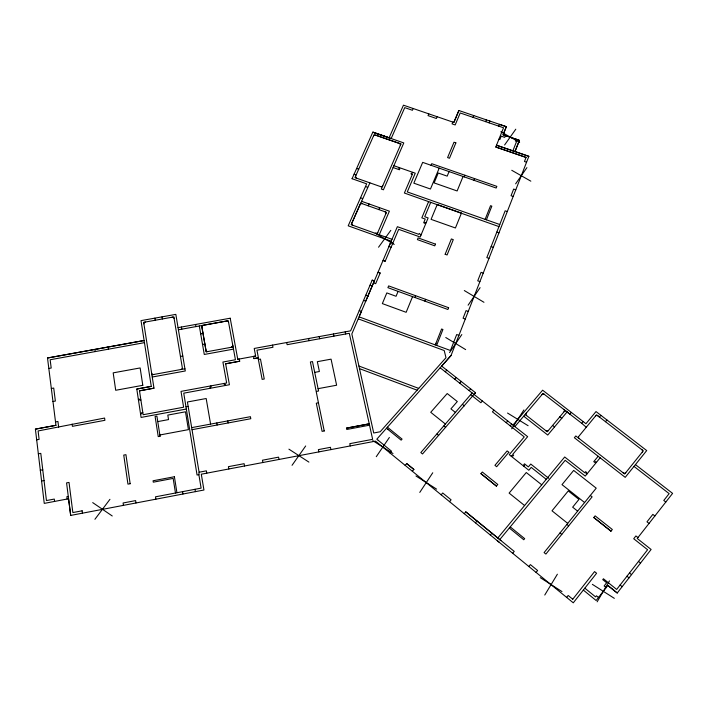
<?xml version="1.0" encoding="UTF-8"?>
<svg xmlns="http://www.w3.org/2000/svg" width="708" height="708" viewBox="0 0 708 708"><rect width="100%" height="100%" fill="white"/><g stroke="black" fill="none" stroke-linecap="round" stroke-linejoin="round"><path stroke-width="1.06" d="M155.875 499.184L155.512 496.812L201.116 488.131L198.877 474.661L199.098 472.218L187.416 401.994L206.178 398.516L210.586 424.101M385.869 213.657L385.32 211.913A1.726 1.54 4.3 0 0 384.886 211.692M400.365 145.273L400.055 143.804A1.602 1.398 4.5 0 0 399.816 143.6A1.69 1.469 4.5 0 0 399.392 143.388L375.638 135.139L373.736 135.573A1.681 1.46 3.1 0 0 373.497 135.945M355.575 176.195L355.859 177.699A1.62 1.425 2.2 0 0 356.097 177.903A1.708 1.504 2.2 0 0 356.531 178.124M378.302 440.385L376.806 439.172L451.014 355.566L528.867 156.326L496.512 145.211L495.786 147.016L526.053 157.424L524.46 161.495L526.566 162.221M498.963 226.604L404.383 193.027L412.383 174.283M448.615 307.706L447.899 309.502L387.904 287.669L388.648 285.899L448.615 307.714M516.105 139.228L515.397 141.025L516.601 141.441M435.898 343.389L441.606 329.008L442.934 329.494L436.624 345.407M485.13 219.365L490.555 205.683L491.839 206.143L486.414 219.816M512.866 150.848L516.601 141.423M435.287 344.92L435.933 343.291M505.441 135.582L504.724 137.37L501.229 136.157L499.857 139.556L498.919 139.228M424.897 301.139L425.623 299.342M473.935 180.283L474.608 178.62M445.146 254.278L451.359 238.95L453.288 239.649L447.093 254.969L445.155 254.269M498.751 126.139L499.467 124.36L506.335 126.714L503.087 134.786L519.406 140.37L514.973 151.574L519.406 140.352L503.096 134.759L506.335 126.688L458.881 110.501L453.855 122.44L403.454 105.182L389.108 137.821L372.824 132.148L352.062 178.726M489.184 122.873L489.909 121.095L489.334 120.9M412.578 296.617L406.144 312.308L382.347 303.599L386.825 292.917L396.055 296.28L398.108 291.351M463.076 176.451L457.129 190.965L434.11 182.903L438.252 173.018L447.182 176.142L449.076 171.575M485.653 121.661L486.378 119.891M464.227 176.903L464.899 175.239M414.861 297.484L415.587 295.696M428.614 201.568L421.826 217.843L425.225 219.055L423.658 222.816L426.145 222.728M424.72 223.197L425.074 222.347M473.015 117.351L473.749 115.581M430.738 202.32L424.738 216.719L428.136 217.931L420.198 237.03L398.692 229.339L385.196 261.199L383.055 260.429L385.196 261.19M455.881 142.866L449.474 158.256L447.589 157.583L454.005 142.219L455.881 142.883M452.819 122.103L452.076 123.882L455.182 124.944L460.209 112.961L503.538 127.767L496.503 145.228L528.867 156.344M453.855 122.466L458.881 110.501M439.217 168.132L430.464 189.018L413.835 183.177L422.676 162.371L496.175 188.036L496.839 186.363L431.73 163.69L431.03 165.336M421.03 235.029L419.251 233.401L418.853 234.366L397.365 226.693L351.841 333.955L373.718 432.995L380.178 431.765L445.987 357.699L444.208 350.531L358.248 318.857M380.187 273.031L378.028 272.253L380.187 273.022L375.674 283.678L373.514 282.881M411.127 173.849L412.853 172.345M359.735 315.361L361.434 311.37L359.257 310.555M255.65 356.044L254.216 348.46L350.628 330.848L372.187 280.138L374.346 280.934L365.735 301.219L363.567 300.422M437.128 116.723L436.376 118.493L428.039 115.616L428.791 113.864M377.143 233.994L386.471 212.294L360.629 203.116M379.267 234.755L389.391 211.179L361.452 201.249M367.903 296.094L365.771 295.227L367.939 296.033M378.807 209.586L379.612 207.709M399.259 167.592L398.87 168.513L399.808 168.84L399.418 169.752L393.099 167.531M413.18 108.51L412.419 110.271L404.737 107.625L391.17 138.538L372.824 132.175L403.79 142.919L383.435 189.797L381.338 189.045L400.94 143.972M368.257 205.833L369.072 203.966M369.886 182.885L351.15 224.684L392.011 239.322M597.136 601.818L609.455 580.896M544.762 595.039L557.382 574.206M511.672 428.836L523.885 409.95M419.773 492.396L432.756 472.767M449.545 352.593L461.82 334.565M376.275 456.687L389.373 437.464M468.103 305.192L480.095 287.687M515.619 183.841L526.902 167.646M292.05 465.306L305.67 445.978M504.6 144.981L515.796 129.192M642.253 452.12L642.439 451.837A1.885 1.699 32.1 0 0 641.837 449.642M378.55 247.225L390.816 230.348M564.064 411.737L564.249 411.454A1.832 1.681 25.7 0 0 563.842 409.428L563.71 409.312M94.925 519.291L109.944 499.326M526.292 413.136L526.106 413.41A1.832 1.69 23.9 0 0 526.486 415.446L526.628 415.561M474.095 394.471L475.484 392.692L441.668 366.089L451.04 355.496M617.234 593.012L607.88 585.463L596.118 600.499L583.33 590.083M566.639 597.402L568.17 595.472L572.763 599.225M572.754 599.225L594.561 571.604L596.596 573.25L573.276 602.827L375.523 441.146L201.302 474.201L203.948 490.016L70.685 515.424L68.57 498.768L44.25 503.388L35.4 429.128L55.95 425.313L47.507 357.991L144.113 340.504L47.516 358M610.995 531.186L612.332 529.504L595.118 515.866L593.791 517.521L610.995 531.186L593.8 517.521M512.964 425.092L542.62 390.196L585.941 423.729L596.012 411.569L646.714 450.571L625.217 477.351L574.365 437.721L575.816 435.96L624.677 473.997L643.298 450.819L596.517 414.799L578.622 436.562A1.912 1.752 28.8 0 0 578.516 437.057M475.484 392.701L422.526 453.961L420.826 452.571L472.121 392.94M536.071 572.418L537.611 570.506L530.389 564.612L528.849 566.515M598.163 456.262L593.773 461.651L594.755 462.421L595.41 461.616L596.393 462.386M586.596 472.431L585.932 473.245L586.914 474.024M600.136 457.802L585.233 476.086L565.179 460.315L499.768 539.602L465.793 511.849L464.244 513.689M512.689 553.293L514.229 551.408L465.793 511.857M605.473 421.711L606.906 419.968M497.795 537.991L564.692 456.996L584.72 472.74L585.605 471.661L586.587 472.44M600.862 415.313L599.428 417.056L597.685 415.702A1.859 1.699 27.9 0 0 596.472 415.499A1.85 1.681 27.9 0 0 595.455 416.074M514.875 426.605L543.071 393.382L581.675 423.287L583.126 421.543M490.343 535.027L491.892 533.159M493.919 410.091L492.423 411.826L524.247 436.898L509.247 454.686L523.858 466.306L524.61 465.413L523.734 464.714L524.486 463.82L528.363 466.917L530.752 464.05L548.718 478.307M571.303 412.41L569.86 414.136L565.134 410.463L547.284 431.783L525.177 414.463M559.701 416.941L561.807 418.251M567.064 411.959L547.753 435.048L523.708 416.198M475.449 522.849L476.997 521M496.414 486.104L497.786 484.467L482.316 472.024L480.944 473.652L496.414 486.104L480.944 473.643M511.273 456.297L512.026 455.403L512.884 456.102L513.636 455.209L512.672 454.439L527.655 436.659L440.172 367.788M449.527 501.662L451.084 499.83L442.712 492.989L441.155 494.812M506.22 422.694L507.707 420.95M510.238 425.862L511.725 424.11M482.378 401.002L480.882 402.728L470.634 394.639M412.339 471.262L413.897 469.457L406.711 463.59L405.153 465.377M469.165 390.612L470.652 388.896M389.913 452.925L391.471 451.146L378.205 440.314M454.731 379.249L456.226 377.55M445.261 371.788L446.757 370.098M625.775 472.625L625.668 472.749A1.894 1.726 33.3 0 1 623.527 473.006L623.199 472.802M232.259 346.796L232.658 346.265A1.743 1.611 -10.2 0 0 232.79 345.318M180.797 369.496L180.965 369.452A1.876 1.735 -16 0 0 181.292 369.328A1.735 1.602 -16 0 0 181.726 369.036L182.142 368.496A1.761 1.628 -16 0 0 182.283 367.532L173.858 316.892L143.662 322.335L153.99 388.17L139.503 390.834L143.14 414.729L183.62 407.215L181.009 391.391L226.657 382.975L222.905 362.045L235.428 359.744L228.286 320.742L178.398 329.778M36.674 439.836L39.108 439.385L38.099 430.951L104.589 418.056L104.908 420.313L72.393 426.34L72.101 424.074M82.137 510.804L72.853 512.565L69.021 482.422L66.57 482.883L70.685 515.424M41.577 480.998L44.046 480.546M346.486 428.119L369.231 423.827L346.486 428.119L346.77 429.482L369.532 425.181M68.287 496.423L66.862 496.689L67.163 499.051M174.398 476.732L153.07 480.767L153.291 482.175L173.159 478.404L175.478 493.016M199.098 472.218L206.382 470.847L206.771 473.174M198.877 474.67L197.054 475.015L183.753 393.17L229.41 384.745L225.64 363.788L239.693 361.213L239.295 359.036L237.773 359.328L230.206 318.219M38.347 453.828L40.79 453.377L46.445 500.556L54.286 499.069L54.578 501.441M191.682 427.632L250.42 416.685L250.8 418.72L192.027 429.694M159.84 434.986L188.425 429.641L185.478 411.808L167.805 415.092L168.531 419.596L157.751 421.605M40.303 470.262L42.754 469.811M314.715 372.373L319.388 371.505L317.334 361.682L331.07 359.151L336.619 385.223L318.087 388.665M55.525 421.933L57.941 421.49L58.658 427.154M35.4 429.128L55.959 425.331M142.804 412.481L141.6 412.693L141.759 413.711L140.556 413.932M186 406.773L188.151 406.383M186.133 409.065L141.087 417.419L136.786 389.046L151.273 386.382L141.007 320.627L175.832 314.379L185.292 370.974L152.247 377.019M316.449 391.418L318.565 391.011L312.476 361.584L310.378 361.983L318.432 402.825M151.893 374.815L184.93 368.779M237.773 359.31L255.65 356.027L253.553 356.434L253.96 358.602L258.402 357.788L256.951 350.195L272.961 347.274L272.536 345.115M253.96 358.593L258.402 357.779L258.358 359.487L260.464 359.089L264.261 378.992L262.146 379.391L258.358 359.478M225.64 363.797L239.693 361.222M52.967 401.498L55.366 401.064L53.72 388.055L51.33 388.488M136.794 389.055L151.273 386.391M139.503 390.825L153.99 388.161M138.352 399.383L139.547 399.17L139.706 400.17L140.892 399.949M48.817 368.461L51.197 368.036L50.144 359.744L144.45 342.663M202.532 344.469L204.869 344.053M180.443 356.451L182.797 356.036M206.24 351.876L201.638 325.574L206.232 351.858L233.091 346.955M233.49 349.124L204.276 354.46L199.32 325.99M178.044 327.645L230.206 318.211M381.382 186.7L381.223 186.708A1.628 1.434 3.8 0 1 380.727 186.655L354.965 177.619L374.089 134.653L400.94 143.989M362.213 203.63L360.496 203.877A1.637 1.451 2.6 0 0 360.266 204.09A1.726 1.531 2.7 0 0 360.018 204.47L351.726 223.356L352.31 224.976A1.735 1.549 2.2 0 0 352.743 225.197M375.55 233.374L377.514 232.905A1.735 1.558 3.9 0 0 377.762 232.516M495.786 147.007L526.053 157.415M515.787 189.824L513.654 189.071L511.052 195.735L513.185 196.479M393.887 165.707L415.26 173.203L407.277 191.93L499.777 224.524M411.127 173.841L412.383 174.292M507.291 211.559L505.149 210.798L486.821 257.615L488.989 258.385M356.62 168.486L358.699 169.23M354.097 174.133L356.186 174.885M352.062 178.708L366.673 183.859L348.203 225.817L391.205 241.207M496.812 232.091L498.972 232.844M365.505 186.54L367.594 187.293M360.531 197.824L362.629 198.567M491.148 246.561L493.308 247.331M483.237 273.111L481.059 272.323L477.732 280.819L479.918 281.598M392.807 243.233L390.674 242.455L388.966 246.481L391.108 247.251M468.262 311.431L466.059 310.626L463.085 318.228L465.289 319.034M370.045 285.191L372.204 285.988M458.917 335.344L456.704 334.539L450.447 350.504L359.098 316.865M358.929 366.036L418.72 388.391M359.505 368.638L417.118 390.196M372.169 280.182L374.311 281.014M500.83 131.776L519.628 142.379M511.76 170.292L530.832 181.168M375.222 233.109L394.206 244.437M464.306 290.554L483.962 302.298M445.774 337.521L465.66 349.61M507.53 413.047L528.106 425.712M372.744 440.624L392.993 453.501M592.348 584.339L614.332 598.34M415.985 475.997L436.615 489.14M540.239 577.631L561.984 591.578M288.908 449.155L308.892 462.103M92.704 502.609L112.253 515.982M545.85 430.606L546.16 430.809A1.859 1.717 26.4 0 0 547.381 431.004A1.85 1.708 26.4 0 0 548.408 430.429M635.439 464.616L672.6 493.387L637.218 538.478L651.112 549.47L617.226 593.021L607.871 585.472M581.684 423.287L586.233 427.243M633.996 466.413L669.149 493.635L663.777 500.468L665.812 502.043M552.594 425.437L554.523 426.951M654.882 515.973L652.847 514.389L646.979 521.849L649.015 523.442M590.322 495.441L592.118 496.848L545.895 554.063L544.098 552.594L596.216 488.157L573.666 470.413L562.01 484.635L584.596 502.521M637.943 537.558L635.908 535.947L633.713 538.744L647.599 549.727L616.668 589.437L603.437 578.772L602.756 579.631L606.65 582.764L604.136 585.976L606.19 587.631M462.669 404.507L464.36 405.861M546.249 479.325L531.212 467.377L528.823 470.254L523.867 466.306M455.616 412.605L450.916 408.87L457.306 401.542L447.208 393.542L430.729 412.295L445.553 424.154M577.631 511.132L572.657 507.176L578.958 499.405L568.259 490.927L552.01 510.813L567.727 523.389M638.492 561.417L640.545 563.046M541.717 484.803L526.274 472.519L509.114 493.095L524.593 505.539M629.474 572.993L631.536 574.63M443.951 426.004L445.651 427.375M566.887 524.416L568.683 525.867M626.952 576.224L629.014 577.87M436.951 434.057L438.641 435.429M559.984 532.956L561.78 534.407M620.102 585.02L622.164 586.675M386.497 428.26L387.984 429.464M598.508 597.446L596.446 595.791L595.578 596.897L584.835 588.171M387.426 427.207L402.073 439.102L401.144 440.155L387.896 429.393M510.247 526.902L524.681 538.629L523.77 539.753L509.326 528.018M406.711 463.598L413.897 469.466M499.768 539.602L500.901 540.531M497.237 540.664L499.361 542.399M579.241 438.588L578.772 438.057A1.779 1.637 28.8 0 1 578.569 437.571A1.77 1.62 28.8 0 1 578.516 437.057M206.4 351.053L206.957 351.416A1.743 1.611 -12.6 0 0 207.984 351.513M345.203 331.831L345.672 333.981M333.441 333.981L333.911 336.132M350.283 445.952L349.796 443.659L372.647 439.332L349.301 333.318L287.138 344.69L286.705 342.53M319.246 336.583L319.697 338.734M308.599 338.521L309.051 340.681M330.937 449.624L330.459 447.314L318.388 449.615L318.857 451.908M279.014 459.465L278.571 457.156L262.447 460.218L262.88 462.528M244.543 466.006L244.118 463.687L228.419 466.66L228.826 468.988M225.516 385.471L225.321 384.356L224.259 384.55L224.055 383.444M227.79 420.906L228.153 422.95M210.834 385.887L211.028 387.002L209.966 387.188L210.161 388.303M216.807 422.959L217.161 425.004M195.585 324.476L195.957 326.609M181.416 327.034L181.779 329.176M195.019 489.29L195.408 491.644M162.035 316.857L162.38 318.981M154.84 318.149L155.185 320.281M182.567 491.662L182.947 494.025M174.398 476.723L176.938 492.741M135.98 502.981L135.635 500.6L123.086 502.99L123.431 505.37M108.12 347.017L108.43 349.186M94.943 349.407L95.253 351.575M82.137 510.795L82.447 513.185M206.435 351.071A1.743 1.611 -12.6 0 1 205.984 350.239M201.913 327.131A1.735 1.584 -11.9 0 1 202.054 326.202L202.453 325.662A1.735 1.584 -11.9 0 1 202.869 325.414M202.877 325.379A1.735 1.584 -11.9 0 1 203.373 325.22L226.542 321.034A1.726 1.584 -9.7 0 1 227.056 321.007A1.699 1.558 -9.7 0 1 227.56 321.122L228.118 321.476A1.726 1.584 -9.7 0 1 228.525 322.282M232.277 346.761A1.743 1.611 -10.2 0 1 231.843 347.053M231.826 347.088A1.743 1.611 -10.2 0 1 231.33 347.247M542.001 394.63A1.823 1.673 23.5 0 1 543.018 394.073A1.841 1.681 23.5 0 1 544.222 394.267M382.745 185.779A1.708 1.513 3.8 0 1 382.506 186.16A1.664 1.469 3.8 0 1 382.01 186.531L381.86 186.593A1.708 1.513 3.8 0 1 381.373 186.717M153.663 374.47A1.77 1.628 -18.5 0 1 152.645 374.373L152.07 374.01A1.735 1.602 -18.5 0 1 151.778 373.612A1.77 1.628 -18.5 0 1 151.627 373.143M143.901 323.901A1.735 1.575 -16.2 0 1 144.06 322.972L144.476 322.432A1.735 1.575 -16.2 0 1 145.37 322.025M172.115 317.184A1.735 1.575 -14.1 0 1 173.115 317.272L173.672 317.626A1.735 1.575 -14.1 0 1 174.071 318.432M461.457 213.117L455.43 227.985L431.075 219.356L437.208 204.568L461.457 213.117M435.482 244.11L434.774 245.835L417.393 239.623L418.109 237.906L435.473 244.118M508.848 452.297L496.671 466.722L494.936 465.324L507.114 450.916L508.848 452.297M461.12 381.4L459.625 383.099L461.12 381.408M324.237 430.951L322.096 431.367L316.308 403.215L318.432 402.817L324.237 430.96M130.157 483.732L127.944 484.139L123.741 455.076L125.936 454.678L130.157 483.732M160.052 436.27L158.238 436.597L155.096 416.437L156.902 416.109L160.052 436.27M142.804 385.302L115.705 390.276L113.183 372.859L140.14 367.939L142.804 385.302M202.992 333.309L200.665 333.734L202.992 333.318"/></g></svg>
